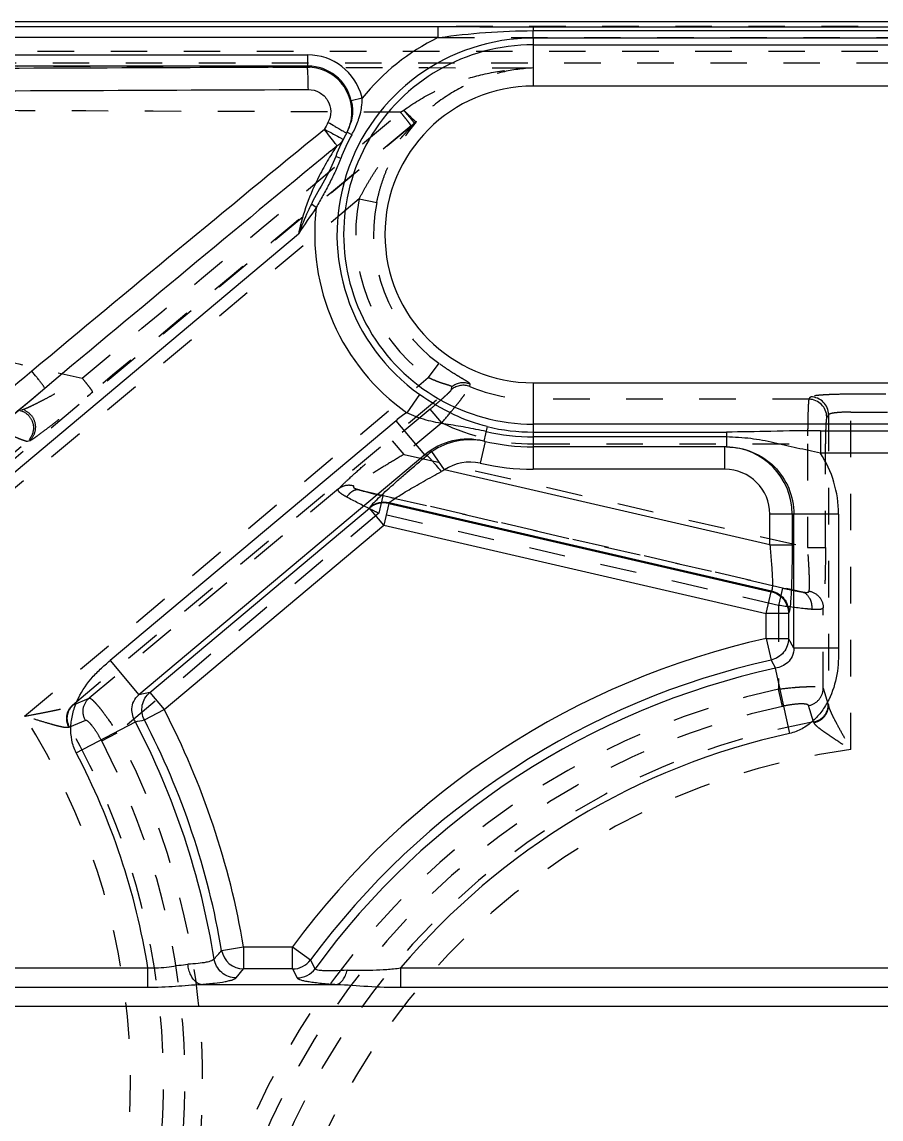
# Model space of a CAD drawing. Header units: millimetres. Extents: x 1727 to 4210, y -6182 to 759.
# Drawn here: x 2677.91 to 2716.32, y -464.76 to -415.71 of the extents above; entities that cross this region are included whole.
import ezdxf

# ---------------------------------------------------------------- set-up
doc = ezdxf.new("R2010")
doc.units = ezdxf.units.MM
doc.header["$LTSCALE"] = 16.335
doc.linetypes.add('HIDDEN', pattern=[0.2, 0.1, -0.1])
doc.layers.get('0').update_dxf_attribs({"linetype": 'CONTINUOUS'})
doc.layers.add('DEFAULT_2', color=8, linetype='HIDDEN')

msp = doc.modelspace()

# ---------------------------------------------------------------- linework, layer by layer
at = {"color": 7, "linetype": 'Continuous'}
for p, q in [((2845.754, -415.714), (2660.786, -415.714)), ((2663.612, -415.917), (2696.508, -415.917)), ((2696.508, -415.917), (2696.508, -416.416)), ((2700.77, -415.937), (2700.77, -416.103)), ((2700.77, -415.937), (2805.77, -415.937)), ((2696.508, -416.416), (2663.108, -416.416)), ((2696.508, -416.416), (2696.567, -416.408)), ((2700.77, -416.103), (2805.77, -416.103)), ((2700.771, -416.437), (2700.77, -418.58)), ((2805.769, -416.437), (2700.771, -416.437)), ((2700.771, -416.734), (2805.769, -416.734)), ((2662.901, -417.188), (2690.688, -417.188)), ((2690.688, -417.687), (2690.688, -417.188)), ((2690.688, -417.687), (2662.601, -417.687)), ((2690.66, -417.738), (2690.688, -417.687)), ((2805.77, -418.58), (2700.77, -418.58)), ((2693.12, -419.128), (2692.633, -419.239)), ((2692.654, -420.758), (2692.449, -420.645)), ((2691.724, -421.472), (2691.989, -421.254)), ((2692.158, -421.814), (2691.934, -421.725)), ((2691.069, -424.008), (2690.847, -423.854)), ((2673.321, -439.408), (2690.27, -425.186)), ((2673.943, -436.279), (2678.929, -432.094)), ((2700.77, -431.847), (2700.77, -435.714)), ((2700.77, -431.847), (2805.77, -431.847)), ((2695.689, -432.371), (2695.111, -433.185)), ((2694.632, -433.541), (2681.854, -444.263)), ((2695.916, -435.071), (2694.632, -433.541)), ((2698.711, -433.806), (2698.557, -434.452)), ((2805.77, -433.693), (2700.77, -433.693)), ((2700.77, -434.049), (2709.411, -434.049)), ((2709.412, -434.049), (2709.411, -434.714)), ((2713.609, -433.991), (2713.609, -434.989)), ((2713.609, -433.991), (2724.431, -433.991)), ((2698.622, -434.468), (2698.396, -435.442)), ((2709.411, -434.27), (2700.77, -434.27)), ((2695.916, -435.071), (2683.138, -445.793)), ((2696.012, -435.094), (2695.916, -435.071)), ((2696.802, -435.745), (2696.234, -434.924)), ((2709.411, -434.714), (2700.77, -434.714)), ((2709.34, -435.714), (2709.34, -434.714)), ((2724.431, -434.989), (2713.609, -434.989)), ((2711.343, -439.097), (2696.802, -435.745)), ((2709.34, -435.714), (2700.77, -435.714)), ((2683.621, -445.695), (2693.447, -437.451)), ((2693.447, -437.451), (2693.459, -437.419)), ((2694.089, -438.216), (2693.447, -437.451)), ((2694.312, -437.246), (2694.089, -438.216)), ((2694.312, -437.246), (2694.324, -437.215)), ((2694.312, -437.246), (2711.409, -441.187)), ((2711.426, -441.157), (2694.324, -437.215)), ((2711.343, -439.097), (2711.343, -437.713)), ((2714.418, -437.714), (2711.343, -437.714)), ((2712.342, -437.714), (2712.342, -439.097)), ((2712.421, -443.706), (2712.421, -437.714)), ((2714.418, -437.714), (2714.418, -443.706)), ((2684.263, -446.46), (2694.089, -438.216)), ((2694.089, -438.216), (2711.186, -442.156)), ((2711.343, -439.097), (2712.342, -439.097)), ((2711.186, -442.156), (2711.409, -441.187)), ((2711.426, -441.157), (2711.409, -441.187)), ((2711.186, -443.273), (2711.186, -442.156)), ((2712.184, -442.156), (2711.186, -442.156)), ((2712.201, -442.126), (2712.184, -442.156)), ((2712.184, -442.156), (2712.184, -443.273)), ((2711.186, -443.273), (2711.402, -444.244)), ((2711.186, -443.273), (2712.184, -443.273)), ((2712.421, -443.706), (2712.184, -443.273)), ((2714.418, -443.706), (2712.421, -443.706)), ((2681.854, -444.263), (2683.138, -445.793)), ((2711.402, -444.244), (2711.596, -444.607)), ((2712.235, -447.521), (2711.596, -444.607)), ((2683.621, -445.695), (2683.138, -445.793)), ((2683.621, -445.695), (2684.263, -446.46)), ((2683.381, -446.919), (2684.263, -446.46)), ((2680.335, -448.387), (2682.978, -447.003)), ((2686.836, -457.227), (2687.816, -457.061)), ((2687.816, -457.061), (2687.816, -458.055)), ((2687.816, -457.061), (2690.009, -457.061)), ((2690.009, -458.055), (2690.009, -457.061)), ((2690.009, -457.061), (2690.809, -457.651)), ((2670.77, -458.007), (2683.539, -458.007)), ((2683.539, -458.873), (2683.539, -458.007)), ((2687.48, -458.451), (2687.816, -458.055)), ((2690.009, -458.055), (2687.816, -458.055)), ((2690.009, -458.055), (2690.209, -458.451)), ((2691.013, -458.043), (2690.809, -457.651)), ((2694.833, -458.007), (2694.833, -458.873)), ((2694.833, -458.007), (2743.207, -458.007)), ((2670.77, -458.873), (2683.539, -458.873)), ((2685.916, -458.745), (2691.975, -458.745)), ((2694.833, -458.873), (2743.207, -458.873)), ((2835.77, -459.739), (2670.77, -459.739))]:
    msp.add_line(p, q, dxfattribs=at)
for centre, radius, start, end in [((2700.77, -425.214), 8.777, 89.9928, 234.63), ((2700.77, -425.214), 9.776, 115.8501, 141.4972), ((2700.77, -425.214), 8.48, 89.9928, 270), ((2690.688, -419.682), 2.494, 14.7434, 89.9862), ((2690.662, -419.735), 1.997, 351.3001, 90.077), ((2690.689, -419.68), 1.993, 12.7799, 90.0371), ((2700.77, -425.214), 6.633, 90, 270), ((2690.708, -419.679), 2.474, 12.883, 14.7955), ((2700.805, -425.23), 10.493, 151.4299, 153.3516), ((2673.387, -453.722), 38.135, 60.9426, 61.4898), ((2690.64, -419.729), 2.02, 333.0993, 351.2126), ((2690.698, -419.685), 1.99, 331.2486, 345.401), ((3753.747, -1719.538), 1678.083, 129.275928, 129.855139), ((2673.312, -456.715), 40.472, 62.8884, 63.41), ((2673.696, -434.99), 22.884, 38.219, 39.2102), ((2700.77, -425.214), 9.5, 151.231, 158.4565), ((2700.77, -425.214), 9.259, 151.231, 158.4565), ((2690.683, -419.748), 1.973, 331.5498, 333.0464), ((2702.816, -428.514), 13.036, 146.1548, 147.5695), ((4286.128, -2355.021), 2506.139, 129.508982, 129.889173), ((2703.637, -429.044), 14.014, 147.5442, 149.0942), ((2700.77, -425.214), 9.776, 172.9166, 234.6294), ((2697.843, -437.366), 4.994, 123.1551, 130.0072), ((2700.77, -425.214), 9.056, 256.5272, 270), ((2700.77, -425.214), 8.836, 256.5273, 270), ((2697.852, -437.389), 3.02, 76.4917, 129.8693), ((2697.943, -437.392), 3.002, 78.1815, 124.6924), ((2700.77, -425.214), 9.5, 256.5288, 270), ((2697.95, -437.362), 2.971, 76.9325, 78.2048), ((2697.918, -437.356), 2.958, 124.6926, 130.1134), ((2709.341, -437.715), 3.001, 0.0171, 88.6875), ((2709.423, -437.714), 4.994, 0.0031, 33.0589), ((2697.942, -437.395), 2.005, 76.9044, 124.6478), ((2700.77, -425.214), 10.5, 256.9345, 270), ((2697.435, -437.228), 1.613, 113.1279, 118.5585), ((2709.342, -437.715), 2.001, 0.057, 90.0711), ((2694.085, -438.22), 1, 76.8822, 129.6649), ((2694.097, -438.189), 1, 76.8865, 129.6596), ((2719.02, -478.464), 36.052, 102.5506, 143.5824), ((2719.02, -478.464), 35.057, 102.5506, 143.5824), ((2719.02, -478.464), 34.661, 102.3673, 143.9031), ((2652.27, -463.079), 36.052, 9.6094, 27.4494), ((2652.27, -463.079), 34.661, 9.0721, 27.6327), ((2652.27, -463.079), 35.057, 9.6094, 27.4494), ((2719.02, -478.464), 31.678, 102.376, 139.7769), ((2652.27, -463.079), 31.678, 9.213, 27.637), ((2505.437, -299.198), 240.58, 318.81634, 318.93864), ((2687.827, -457.048), 1.007, 190.212, 269.3851), ((2690.003, -457.049), 1.006, 270.3322, 323.2606), ((2690.203, -457.445), 1.006, 270.331, 323.5684)]:
    msp.add_arc(centre, radius, start, end, dxfattribs=at)
for points, knots in [([(2696.508, -415.917), (2696.864, -415.917), (2698.285, -415.922), (2699.705, -415.937), (2700.77, -415.937)], [0, 0, 0, 0, 0.250732, 1, 1, 1, 1]), ([(2696.567, -416.408), (2697.252, -416.313), (2698.65, -416.158), (2700.056, -416.103), (2700.77, -416.103)], [0, 0, 0, 0, 0.491985, 1, 1, 1, 1]), ([(2700.772, -416.437), (2700.772, -416.427), (2700.769, -416.394), (2700.77, -416.328), (2700.77, -416.227), (2700.77, -416.148), (2700.77, -416.103)], [0, 0, 0, 0, 0.089282, 0.291526, 0.599282, 1, 1, 1, 1]), ([(2690.66, -417.738), (2688.331, -417.747), (2679.024, -417.783), (2669.716, -417.826), (2662.736, -417.863)], [0, 0, 0, 0, 0.250139, 1, 1, 1, 1]), ([(2690.712, -418.736), (2690.711, -418.618), (2690.709, -418.443), (2690.703, -418.217), (2690.696, -418.064), (2690.688, -417.937), (2690.681, -417.839), (2690.671, -417.778), (2690.666, -417.746), (2690.66, -417.738)], [0, 0, 0, 0, 0.352281, 0.524499, 0.680455, 0.810291, 0.908171, 0.970663, 1, 1, 1, 1]), ([(2662.812, -418.861), (2665.135, -418.848), (2674.435, -418.801), (2683.735, -418.761), (2690.712, -418.736)], [0, 0, 0, 0, 0.249851, 1, 1, 1, 1]), ([(2690.712, -418.736), (2690.882, -418.735), (2691.23, -418.825), (2691.611, -419.199), (2691.756, -419.713), (2691.671, -420.062), (2691.589, -420.212)], [0, 0, 0, 0, 0.24991, 0.499758, 0.749768, 1, 1, 1, 1]), ([(2692.633, -419.239), (2692.651, -419.317), (2692.704, -419.631), (2692.683, -419.957), (2692.624, -420.186)], [0, 0, 0, 0, 0.253335, 1, 1, 1, 1]), ([(2693.072, -419.652), (2693.081, -419.608), (2693.11, -419.435), (2693.123, -419.258), (2693.12, -419.128)], [0, 0, 0, 0, 0.256417, 1, 1, 1, 1]), ([(2692.927, -420.163), (2692.942, -420.12), (2693.001, -419.953), (2693.047, -419.781), (2693.072, -419.652)], [0, 0, 0, 0, 0.25518, 1, 1, 1, 1]), ([(2692.654, -420.758), (2692.681, -420.709), (2692.782, -420.516), (2692.871, -420.316), (2692.927, -420.163)], [0, 0, 0, 0, 0.252761, 1, 1, 1, 1]), ([(2691.96, -421.21), (2691.944, -421.187), (2691.852, -421.059), (2691.755, -420.934), (2691.675, -420.832)], [0, 0, 0, 0, 0.176335, 1, 1, 1, 1]), ([(2691.756, -420.69), (2691.869, -420.748), (2692.019, -420.825), (2692.185, -420.916), (2692.241, -420.947), (2692.259, -420.96)], [0, 0, 0, 0, 0.666751, 0.882882, 1, 1, 1, 1]), ([(2691.909, -420.387), (2691.98, -420.427), (2692.083, -420.484), (2692.209, -420.557), (2692.285, -420.601), (2692.341, -420.636), (2692.386, -420.662), (2692.403, -420.677), (2692.419, -420.685), (2692.417, -420.688)], [0, 0, 0, 0, 0.416541, 0.593634, 0.741529, 0.857095, 0.937728, 0.984261, 1, 1, 1, 1]), ([(2691.989, -421.254), (2691.987, -421.251), (2691.977, -421.236), (2691.967, -421.221), (2691.96, -421.21)], [0, 0, 0, 0, 0.210802, 1, 1, 1, 1]), ([(2691.989, -421.254), (2692.049, -421.221), (2692.161, -421.141), (2692.241, -421.029), (2692.271, -420.97)], [0, 0, 0, 0, 0.508795, 1, 1, 1, 1]), ([(2692.259, -420.96), (2692.262, -420.962), (2692.265, -420.965), (2692.271, -420.969), (2692.271, -420.97)], [0, 0, 0, 0, 0.734095, 1, 1, 1, 1]), ([(2691.934, -421.725), (2691.791, -422.087), (2691.451, -422.811), (2691.023, -423.487), (2690.847, -423.854)], [0, 0, 0, 0, 0.488274, 1, 1, 1, 1]), ([(2692.158, -421.814), (2692.081, -422.003), (2691.927, -422.382), (2691.658, -422.933), (2691.364, -423.471), (2691.169, -423.83), (2691.069, -424.008)], [0, 0, 0, 0, 0.250442, 0.500016, 0.749678, 1, 1, 1, 1]), ([(2691.614, -421.846), (2691.466, -422.093), (2690.883, -423.145), (2690.455, -424.289), (2690.27, -425.186)], [0, 0, 0, 0, 0.239084, 1, 1, 1, 1]), ([(2690.847, -423.854), (2690.795, -423.963), (2690.589, -424.401), (2690.399, -424.846), (2690.27, -425.186)], [0, 0, 0, 0, 0.249059, 1, 1, 1, 1]), ([(2678.929, -432.094), (2678.93, -432.086), (2678.914, -432.061), (2678.885, -432.012), (2678.831, -431.937), (2678.759, -431.84), (2678.669, -431.723), (2678.532, -431.55), (2678.423, -431.418), (2678.35, -431.329)], [0, 0, 0, 0, 0.026576, 0.086442, 0.1821, 0.310526, 0.46631, 0.639902, 1, 1, 1, 1]), ([(2698.711, -433.806), (2698.204, -433.685), (2697.147, -433.289), (2696.177, -432.717), (2695.689, -432.371)], [0, 0, 0, 0, 0.465837, 1, 1, 1, 1]), ([(2698.66, -434.021), (2698.355, -433.964), (2697.759, -433.828), (2696.857, -433.701), (2695.961, -433.537), (2695.391, -433.316), (2695.111, -433.185)], [0, 0, 0, 0, 0.254368, 0.501378, 0.746777, 1, 1, 1, 1]), ([(2713.609, -433.991), (2712.87, -433.991), (2711.47, -434.011), (2710.071, -434.049), (2709.411, -434.049)], [0, 0, 0, 0, 0.528481, 1, 1, 1, 1]), ([(2713.609, -434.989), (2713.257, -434.918), (2712.562, -434.768), (2711.53, -434.521), (2710.484, -434.317), (2709.771, -434.282), (2709.411, -434.27)], [0, 0, 0, 0, 0.252659, 0.499559, 0.746894, 1, 1, 1, 1]), ([(2709.411, -434.714), (2709.802, -434.714), (2710.59, -434.875), (2711.595, -435.534), (2712.258, -436.536), (2712.421, -437.323), (2712.421, -437.714)], [0, 0, 0, 0, 0.250335, 0.500216, 0.749936, 1, 1, 1, 1]), ([(2693.459, -437.419), (2693.464, -437.404), (2693.491, -437.368), (2693.543, -437.305), (2693.622, -437.222), (2693.771, -437.072), (2694.006, -436.849), (2694.335, -436.547), (2694.714, -436.21), (2695.276, -435.718), (2695.713, -435.345), (2696.012, -435.094)], [0, 0, 0, 0, 0.014047, 0.037959, 0.071396, 0.113794, 0.22121, 0.352559, 0.501083, 0.661203, 1, 1, 1, 1]), ([(2696.664, -435.812), (2696.59, -435.723), (2696.478, -435.592), (2696.331, -435.425), (2696.232, -435.314), (2696.148, -435.224), (2696.084, -435.155), (2696.041, -435.117), (2696.02, -435.096), (2696.012, -435.094)], [0, 0, 0, 0, 0.357903, 0.531484, 0.687803, 0.817045, 0.913468, 0.973718, 1, 1, 1, 1]), ([(2694.324, -437.215), (2694.329, -437.204), (2694.354, -437.181), (2694.402, -437.141), (2694.476, -437.088), (2694.615, -436.994), (2694.834, -436.857), (2695.138, -436.674), (2695.485, -436.471), (2695.997, -436.179), (2696.394, -435.959), (2696.664, -435.812)], [0, 0, 0, 0, 0.013026, 0.036561, 0.069975, 0.112432, 0.220724, 0.353179, 0.50194, 0.661946, 1, 1, 1, 1]), ([(2711.343, -439.097), (2711.369, -439.344), (2711.403, -439.704), (2711.437, -440.167), (2711.453, -440.469), (2711.461, -440.724), (2711.459, -440.924), (2711.452, -441.055), (2711.439, -441.125), (2711.431, -441.149), (2711.426, -441.157)], [0, 0, 0, 0, 0.360034, 0.525323, 0.673046, 0.797819, 0.895901, 0.96408, 0.986118, 1, 1, 1, 1]), ([(2712.342, -439.097), (2712.342, -439.459), (2712.337, -439.989), (2712.321, -440.668), (2712.304, -441.112), (2712.284, -441.489), (2712.261, -441.784), (2712.239, -441.975), (2712.218, -442.079), (2712.208, -442.114), (2712.201, -442.126)], [0, 0, 0, 0, 0.358247, 0.523097, 0.670982, 0.79674, 0.89566, 0.964124, 0.986173, 1, 1, 1, 1]), ([(2711.409, -441.187), (2711.623, -441.237), (2712.027, -441.488), (2712.183, -441.937), (2712.184, -442.156)], [0, 0, 0, 0, 0.500655, 1, 1, 1, 1]), ([(2711.426, -441.157), (2711.636, -441.206), (2711.944, -441.397), (2712.157, -441.79), (2712.2, -442.016), (2712.201, -442.126)], [0, 0, 0, 0, 0.489511, 0.749204, 1, 1, 1, 1]), ([(2712.184, -443.273), (2712.183, -443.493), (2712.025, -443.946), (2711.617, -444.195), (2711.402, -444.244)], [0, 0, 0, 0, 0.499334, 1, 1, 1, 1]), ([(2712.421, -443.706), (2712.422, -443.833), (2712.372, -444.076), (2712.163, -444.356), (2711.892, -444.527), (2711.695, -444.586), (2711.596, -444.607)], [0, 0, 0, 0, 0.287383, 0.539006, 0.770736, 1, 1, 1, 1]), ([(2714.418, -443.706), (2714.418, -443.904), (2714.415, -444.301), (2714.334, -445.089), (2714.095, -445.858), (2713.68, -446.536), (2713.282, -446.982), (2712.799, -447.335), (2712.424, -447.48), (2712.231, -447.522)], [0, 0, 0, 0, 0.125155, 0.250301, 0.499901, 0.62503, 0.750114, 0.875122, 1, 1, 1, 1]), ([(2680.334, -448.385), (2680.242, -448.21), (2680.114, -447.829), (2680.075, -447.233), (2680.161, -446.642), (2680.415, -445.891), (2680.85, -445.214), (2681.401, -444.646), (2681.702, -444.39), (2681.854, -444.263)], [0, 0, 0, 0, 0.124886, 0.249892, 0.374976, 0.500098, 0.749704, 0.87486, 1, 1, 1, 1]), ([(2682.978, -447.003), (2682.93, -446.914), (2682.849, -446.725), (2682.806, -446.408), (2682.886, -446.068), (2683.04, -445.873), (2683.138, -445.793)], [0, 0, 0, 0, 0.229264, 0.460994, 0.712617, 1, 1, 1, 1]), ([(2683.38, -446.918), (2683.279, -446.722), (2683.209, -446.249), (2683.454, -445.837), (2683.621, -445.695)], [0, 0, 0, 0, 0.500662, 1, 1, 1, 1]), ([(2686.498, -457.614), (2686.487, -457.63), (2686.449, -457.66), (2686.33, -457.715), (2686.103, -457.768), (2685.751, -457.816), (2685.479, -457.835), (2685.327, -457.844)], [0, 0, 0, 0, 0.047923, 0.116811, 0.323897, 0.622127, 1, 1, 1, 1]), ([(2687.48, -458.451), (2687.367, -458.45), (2687.134, -458.404), (2686.822, -458.228), (2686.599, -457.947), (2686.516, -457.725), (2686.498, -457.614)], [0, 0, 0, 0, 0.243425, 0.500007, 0.756586, 1, 1, 1, 1]), ([(2683.539, -458.007), (2683.699, -458.012), (2684.015, -458.013), (2684.476, -457.958), (2684.91, -457.889), (2685.192, -457.859), (2685.327, -457.844)], [0, 0, 0, 0, 0.266755, 0.526597, 0.773253, 1, 1, 1, 1]), ([(2685.916, -458.745), (2685.845, -458.735), (2685.643, -458.636), (2685.468, -458.38), (2685.367, -458.09), (2685.335, -457.926), (2685.327, -457.844)], [0, 0, 0, 0, 0.190728, 0.563861, 0.782451, 1, 1, 1, 1]), ([(2692.449, -458.113), (2692.263, -458.125), (2691.927, -458.142), (2691.533, -458.145), (2691.282, -458.129), (2691.151, -458.11), (2691.064, -458.087), (2691.019, -458.059), (2691.013, -458.043)], [0, 0, 0, 0, 0.38394, 0.692853, 0.81099, 0.901829, 0.964188, 1, 1, 1, 1]), ([(2691.975, -458.745), (2692.087, -458.726), (2692.248, -458.585), (2692.376, -458.347), (2692.429, -458.194), (2692.449, -458.113)], [0, 0, 0, 0, 0.415467, 0.69499, 1, 1, 1, 1]), ([(2692.449, -458.113), (2692.636, -458.101), (2693.02, -458.099), (2693.609, -458.105), (2694.218, -458.082), (2694.628, -458.037), (2694.833, -458.007)], [0, 0, 0, 0, 0.23474, 0.483027, 0.739805, 1, 1, 1, 1]), ([(2685.916, -458.745), (2686.118, -458.729), (2686.48, -458.695), (2686.901, -458.637), (2687.167, -458.582), (2687.31, -458.542), (2687.412, -458.503), (2687.464, -458.47), (2687.48, -458.451)], [0, 0, 0, 0, 0.379272, 0.679082, 0.795072, 0.887127, 0.955044, 1, 1, 1, 1]), ([(2690.209, -458.451), (2690.219, -458.472), (2690.276, -458.507), (2690.384, -458.547), (2690.547, -458.587), (2690.757, -458.625), (2691.012, -458.66), (2691.422, -458.705), (2691.748, -458.73), (2691.975, -458.745)], [0, 0, 0, 0, 0.037849, 0.10258, 0.1953, 0.314513, 0.457659, 0.621895, 1, 1, 1, 1]), ([(2683.539, -458.873), (2683.952, -458.873), (2684.746, -458.835), (2685.536, -458.76), (2685.916, -458.745)], [0, 0, 0, 0, 0.520262, 1, 1, 1, 1]), ([(2691.975, -458.745), (2692.439, -458.76), (2693.39, -458.84), (2694.344, -458.873), (2694.833, -458.873)], [0, 0, 0, 0, 0.487112, 1, 1, 1, 1])]:
    msp.add_open_spline(points, degree=3, knots=knots, dxfattribs=at)
for points in [[(2691.069, -424.008), (2690.799, -424.398), (2690.527, -424.787), (2690.27, -425.186)], [(2678.35, -431.329), (2676.684, -432.721), (2675.019, -434.112), (2673.353, -435.504)], [(2674.012, -436.199), (2675.651, -434.831), (2677.29, -433.463), (2678.929, -432.094)], [(2682.978, -447.003), (2683.112, -446.975), (2683.246, -446.946), (2683.38, -446.918)]]:
    msp.add_open_spline(points, degree=3, dxfattribs=at)
at = {"layer": 'DEFAULT_2', "color": 8, "linetype": 'HIDDEN'}
for p, q in [((2810.032, -415.917), (2696.508, -415.917)), ((2696.508, -416.416), (2810.032, -416.416)), ((2843.592, -417.038), (2662.948, -417.038)), ((2662.948, -417.536), (2843.592, -417.536)), ((2700.77, -418.58), (2700.77, -418.578)), ((2694.832, -419.748), (2694.974, -419.663)), ((2695.142, -419.82), (2694.976, -419.66)), ((2695.487, -420.224), (2673.687, -438.516)), ((2695.306, -420.36), (2695.452, -420.239)), ((2692.989, -423.623), (2674.329, -439.281)), ((2692.989, -423.623), (2693.771, -423.783)), ((2696.542, -430.972), (2696.07, -431.615)), ((2678.025, -446.757), (2696.07, -431.615)), ((2680.172, -446.258), (2697.128, -432.031)), ((2697.119, -432.143), (2697.128, -432.031)), ((2697.939, -432.018), (2697.951, -431.907)), ((2700.77, -431.849), (2700.77, -431.847)), ((2713.091, -432.584), (2700.77, -432.584)), ((2713.091, -432.584), (2713.171, -432.477)), ((2714.969, -448.243), (2714.969, -432.357)), ((2723.071, -432.357), (2714.969, -432.357)), ((2696.16, -433.023), (2694.478, -434.435)), ((2696.674, -433.635), (2696.16, -433.023)), ((2713.97, -433.275), (2713.89, -433.382)), ((2713.97, -433.275), (2713.97, -446.277)), ((2714.969, -433.156), (2723.071, -433.156)), ((2696.674, -433.635), (2694.992, -435.047)), ((2674.121, -437.844), (2678.142, -434.47)), ((2678.241, -434.438), (2678.142, -434.47)), ((2694.992, -435.047), (2694.478, -434.435)), ((2700.77, -434.579), (2713.832, -434.579)), ((2713.033, -434.579), (2713.033, -439.205)), ((2713.832, -439.205), (2713.832, -434.579)), ((2694.992, -435.047), (2713.033, -439.205)), ((2692.066, -436.587), (2680.916, -445.942)), ((2692.986, -436.632), (2712.806, -441.2)), ((2694.046, -436.905), (2693.867, -437.682)), ((2711.916, -441.023), (2694.046, -436.905)), ((2693.867, -437.682), (2682.171, -447.497)), ((2711.737, -441.801), (2693.867, -437.682)), ((2713.033, -439.205), (2713.832, -439.205)), ((2711.916, -441.023), (2711.737, -441.801)), ((2711.737, -441.801), (2711.737, -445.542)), ((2713.734, -445.504), (2713.734, -441.89)), ((2711.907, -446.312), (2711.737, -445.542)), ((2713.734, -445.504), (2713.96, -446.235)), ((2680.211, -446.239), (2680.916, -445.942)), ((2713.302, -447.011), (2713.078, -446.279)), ((2680.744, -446.943), (2680.04, -447.242)), ((2681.472, -447.861), (2682.171, -447.497))]:
    msp.add_line(p, q, dxfattribs=at)
for centre, radius, start, end in [((2752.986, 16592.41), 17010.262, 269.6968578, 269.8241215), ((2694.944, -419.644), 0.782, 310.4941, 316.8573), ((2694.456, -417.584), 2.835, 290.5815, 291.2846), ((2694.98, -419.631), 0.78, 310.5155, 316.6364), ((2694.53, -417.477), 2.876, 290.0246, 290.7182), ((2700.77, -425.214), 7.942, 168.4495, 233.7108), ((2700.77, -425.214), 7.144, 168.4495, 233.7108), ((2697.632, -432.759), 0.801, 67.4719, 129.8044), ((2697.641, -432.646), 0.801, 67.2355, 129.8239), ((2700.77, -425.214), 7.37, 247.4086, 270), ((2713.088, -433.386), 0.802, 0.2806, 89.7851), ((2713.168, -433.279), 0.802, 0.2776, 89.784), ((2700.77, -425.214), 9.365, 244.0629, 270), ((2709.341, -437.667), 2.953, 88.6721, 90.0165), ((2719.02, -478.464), 33.717, 102.4745, 257.5255), ((2719.02, -478.464), 32.929, 102.4745, 257.5255), ((2652.27, -463.079), 30.491, 277.6348, 32.3652), ((2652.27, -463.079), 31.969, 280.3033, 29.6967), ((2719.02, -478.464), 31.969, 100.3033, 259.6967), ((2652.27, -463.079), 33.717, 282.4745, 27.5255), ((2652.27, -463.079), 32.929, 282.4745, 27.5255), ((2719.02, -478.464), 30.491, 97.6348, 262.3652)]:
    msp.add_arc(centre, radius, start, end, dxfattribs=at)
for points, knots in [([(2694.975, -419.663), (2695.404, -419.35), (2696.304, -418.795), (2697.763, -418.226), (2699.258, -417.878), (2700.268, -417.785), (2700.77, -417.772)], [0, 0, 0, 0, 0.257993, 0.509776, 0.756341, 1, 1, 1, 1]), ([(2700.77, -417.772), (2700.306, -417.792), (2699.367, -417.917), (2697.991, -418.377), (2696.669, -419.12), (2695.881, -419.796), (2695.514, -420.179)], [0, 0, 0, 0, 0.23541, 0.477406, 0.73144, 1, 1, 1, 1]), ([(2694.832, -419.748), (2692.152, -419.739), (2681.44, -419.7), (2670.727, -419.651), (2662.695, -419.609)], [0, 0, 0, 0, 0.250151, 1, 1, 1, 1]), ([(2695.306, -420.36), (2695.306, -420.353), (2695.291, -420.334), (2695.267, -420.294), (2695.222, -420.235), (2695.164, -420.158), (2695.091, -420.066), (2694.979, -419.927), (2694.891, -419.82), (2694.832, -419.748)], [0, 0, 0, 0, 0.027702, 0.089442, 0.184058, 0.310151, 0.464719, 0.638469, 1, 1, 1, 1]), ([(2694.976, -419.66), (2695.034, -419.73), (2695.144, -419.862), (2695.275, -420.019), (2695.361, -420.125), (2695.406, -420.18), (2695.434, -420.216), (2695.448, -420.233), (2695.452, -420.239)], [0, 0, 0, 0, 0.362698, 0.690446, 0.816445, 0.911087, 0.972793, 1, 1, 1, 1]), ([(2695.514, -420.179), (2695.479, -420.143), (2695.354, -420.025), (2695.23, -419.904), (2695.142, -419.82)], [0, 0, 0, 0, 0.291626, 1, 1, 1, 1]), ([(2692.989, -423.623), (2693.069, -423.46), (2693.24, -423.135), (2693.521, -422.661), (2693.826, -422.199), (2694.15, -421.751), (2694.436, -421.39), (2694.672, -421.11), (2694.851, -420.905), (2695.032, -420.706), (2695.186, -420.542), (2695.3, -420.423), (2695.396, -420.325), (2695.426, -420.295), (2695.498, -420.218), (2695.487, -420.224)], [0, 0, 0, 0, 0.129079, 0.259545, 0.390346, 0.521023, 0.651203, 0.715971, 0.780355, 0.84414, 0.906722, 0.937041, 0.965921, 0.990881, 1, 1, 1, 1]), ([(2693.771, -423.783), (2693.809, -423.597), (2693.897, -423.231), (2694.066, -422.697), (2694.269, -422.187), (2694.464, -421.782), (2694.633, -421.472), (2694.766, -421.248), (2694.904, -421.031), (2695.047, -420.823), (2695.17, -420.655), (2695.269, -420.526), (2695.343, -420.433), (2695.414, -420.344), (2695.471, -420.275), (2695.511, -420.226), (2695.533, -420.197), (2695.543, -420.18), (2695.549, -420.169), (2695.547, -420.167)], [0, 0, 0, 0, 0.139711, 0.277338, 0.412058, 0.543694, 0.608375, 0.672285, 0.735388, 0.797578, 0.85857, 0.888477, 0.917629, 0.94551, 0.972246, 0.983887, 0.992637, 0.997881, 1, 1, 1, 1]), ([(2660.409, -427.094), (2662.091, -427.472), (2668.824, -428.984), (2675.556, -430.501), (2680.605, -431.641)], [0, 0, 0, 0, 0.249893, 1, 1, 1, 1]), ([(2697.951, -431.907), (2697.951, -431.902), (2697.942, -431.888), (2697.908, -431.855), (2697.828, -431.8), (2697.696, -431.72), (2697.519, -431.614), (2697.306, -431.485), (2697.064, -431.333), (2696.805, -431.161), (2696.63, -431.037), (2696.542, -430.972)], [0, 0, 0, 0, 0.009752, 0.026926, 0.086138, 0.178563, 0.301157, 0.44993, 0.620155, 0.806348, 1, 1, 1, 1]), ([(2677.907, -433.049), (2677.927, -433.046), (2677.975, -433.032), (2678.103, -432.985), (2678.313, -432.89), (2678.612, -432.743), (2678.961, -432.562), (2679.346, -432.355), (2679.899, -432.048), (2680.321, -431.807), (2680.605, -431.641)], [0, 0, 0, 0, 0.019799, 0.049446, 0.13435, 0.246013, 0.37707, 0.521771, 0.675945, 1, 1, 1, 1]), ([(2681.07, -432.253), (2681.07, -432.245), (2681.057, -432.226), (2681.036, -432.189), (2680.997, -432.135), (2680.944, -432.064), (2680.876, -431.975), (2680.762, -431.831), (2680.67, -431.718), (2680.605, -431.641)], [0, 0, 0, 0, 0.028479, 0.085335, 0.168817, 0.284682, 0.432112, 0.606499, 1, 1, 1, 1]), ([(2697.128, -432.031), (2697.131, -432.021), (2697.086, -431.996), (2697.026, -431.972), (2696.909, -431.935), (2696.77, -431.893), (2696.607, -431.84), (2696.433, -431.775), (2696.253, -431.697), (2696.131, -431.643), (2696.07, -431.615)], [0, 0, 0, 0, 0.027687, 0.096302, 0.201618, 0.333696, 0.484394, 0.648813, 0.822397, 1, 1, 1, 1]), ([(2696.674, -433.635), (2696.84, -433.45), (2697.072, -433.17), (2697.364, -432.807), (2697.552, -432.569), (2697.706, -432.365), (2697.824, -432.205), (2697.895, -432.094), (2697.933, -432.038), (2697.939, -432.018)], [0, 0, 0, 0, 0.363291, 0.530354, 0.679634, 0.805767, 0.903798, 0.969327, 1, 1, 1, 1]), ([(2678.241, -434.438), (2678.26, -434.432), (2678.307, -434.408), (2678.388, -434.359), (2678.494, -434.288), (2678.678, -434.158), (2678.95, -433.956), (2679.314, -433.676), (2679.72, -433.356), (2680.312, -432.88), (2680.764, -432.508), (2681.07, -432.253)], [0, 0, 0, 0, 0.016832, 0.043636, 0.079582, 0.12373, 0.23264, 0.363007, 0.509041, 0.666312, 1, 1, 1, 1]), ([(2696.16, -433.023), (2696.279, -432.924), (2696.451, -432.777), (2696.67, -432.585), (2696.814, -432.455), (2696.935, -432.343), (2697.019, -432.262), (2697.069, -432.209), (2697.095, -432.18), (2697.111, -432.16), (2697.118, -432.148), (2697.119, -432.143)], [0, 0, 0, 0, 0.355491, 0.52119, 0.671218, 0.799814, 0.90101, 0.939463, 0.969001, 0.989226, 1, 1, 1, 1]), ([(2713.091, -432.584), (2713.088, -432.59), (2713.084, -432.611), (2713.075, -432.674), (2713.067, -432.795), (2713.057, -432.984), (2713.049, -433.231), (2713.042, -433.524), (2713.035, -433.978), (2713.033, -434.334), (2713.033, -434.579)], [0, 0, 0, 0, 0.011338, 0.031183, 0.095911, 0.192354, 0.316948, 0.465503, 0.632937, 1, 1, 1, 1]), ([(2714.969, -432.357), (2714.746, -432.357), (2714.423, -432.361), (2714.009, -432.376), (2713.744, -432.39), (2713.522, -432.407), (2713.353, -432.427), (2713.246, -432.445), (2713.193, -432.462), (2713.176, -432.471), (2713.171, -432.477)], [0, 0, 0, 0, 0.36919, 0.537219, 0.685939, 0.810177, 0.905742, 0.969208, 0.988553, 1, 1, 1, 1]), ([(2677.807, -433.08), (2677.954, -433.115), (2678.222, -433.27), (2678.435, -433.665), (2678.425, -434.114), (2678.256, -434.373), (2678.142, -434.47)], [0, 0, 0, 0, 0.259457, 0.500242, 0.740869, 1, 1, 1, 1]), ([(2678.241, -434.438), (2678.351, -434.345), (2678.523, -434.089), (2678.538, -433.633), (2678.316, -433.233), (2678.048, -433.082), (2677.907, -433.049)], [0, 0, 0, 0, 0.249351, 0.499747, 0.750316, 1, 1, 1, 1]), ([(2678.142, -434.47), (2678.132, -434.471), (2678.106, -434.466), (2678.059, -434.454), (2677.994, -434.431), (2677.874, -434.387), (2677.687, -434.312), (2677.427, -434.201), (2677.127, -434.069), (2676.674, -433.864), (2676.328, -433.696), (2676.089, -433.585)], [0, 0, 0, 0, 0.012849, 0.034728, 0.065524, 0.104883, 0.206739, 0.334841, 0.48351, 0.647354, 1, 1, 1, 1]), ([(2713.89, -433.382), (2713.883, -433.392), (2713.877, -433.432), (2713.865, -433.507), (2713.856, -433.622), (2713.848, -433.769), (2713.841, -433.946), (2713.834, -434.218), (2713.832, -434.432), (2713.832, -434.579)], [0, 0, 0, 0, 0.03202, 0.097133, 0.19351, 0.317858, 0.466241, 0.63351, 1, 1, 1, 1]), ([(2714.969, -433.156), (2714.845, -433.156), (2714.615, -433.161), (2714.344, -433.181), (2714.166, -433.205), (2714.07, -433.225), (2714.008, -433.245), (2713.975, -433.263), (2713.97, -433.275)], [0, 0, 0, 0, 0.365249, 0.679351, 0.802445, 0.897954, 0.963782, 1, 1, 1, 1]), ([(2692.066, -436.587), (2692.189, -436.454), (2692.511, -436.148), (2693.068, -435.644), (2693.745, -435.055), (2694.229, -434.645), (2694.478, -434.435)], [0, 0, 0, 0, 0.167799, 0.411866, 0.697296, 1, 1, 1, 1]), ([(2694.992, -435.047), (2694.761, -435.183), (2694.315, -435.449), (2693.687, -435.834), (2693.169, -436.167), (2692.865, -436.371), (2692.749, -436.464)], [0, 0, 0, 0, 0.302494, 0.58711, 0.832024, 1, 1, 1, 1]), ([(2692.749, -436.464), (2692.633, -436.43), (2692.386, -436.411), (2692.158, -436.513), (2692.066, -436.587)], [0, 0, 0, 0, 0.505187, 1, 1, 1, 1]), ([(2692.749, -436.464), (2692.742, -436.47), (2692.729, -436.481), (2692.723, -436.518), (2692.777, -436.561), (2692.864, -436.595), (2692.942, -436.62), (2692.986, -436.632)], [0, 0, 0, 0, 0.079728, 0.14157, 0.303487, 0.59431, 1, 1, 1, 1]), ([(2692.426, -436.955), (2692.362, -436.921), (2692.253, -436.858), (2692.133, -436.773), (2692.073, -436.706), (2692.049, -436.663), (2692.046, -436.621), (2692.058, -436.597), (2692.066, -436.587)], [0, 0, 0, 0, 0.385541, 0.674607, 0.780487, 0.863304, 0.931629, 1, 1, 1, 1]), ([(2692.986, -436.632), (2692.89, -436.617), (2692.722, -436.66), (2692.545, -436.8), (2692.462, -436.9), (2692.426, -436.955)], [0, 0, 0, 0, 0.433941, 0.704675, 1, 1, 1, 1]), ([(2693.867, -437.682), (2693.733, -437.618), (2693.249, -437.383), (2692.768, -437.141), (2692.426, -436.955)], [0, 0, 0, 0, 0.275551, 1, 1, 1, 1]), ([(2692.986, -436.632), (2693.061, -436.655), (2693.412, -436.754), (2693.767, -436.84), (2694.046, -436.905)], [0, 0, 0, 0, 0.213954, 1, 1, 1, 1]), ([(2713.105, -441.156), (2713.116, -441.056), (2713.12, -440.802), (2713.111, -440.36), (2713.081, -439.81), (2713.051, -439.413), (2713.033, -439.205)], [0, 0, 0, 0, 0.154278, 0.388397, 0.679534, 1, 1, 1, 1]), ([(2713.832, -439.205), (2713.832, -439.491), (2713.828, -440.038), (2713.81, -440.795), (2713.781, -441.404), (2713.755, -441.753), (2713.734, -441.89)], [0, 0, 0, 0, 0.319405, 0.610423, 0.845068, 1, 1, 1, 1]), ([(2711.916, -441.023), (2711.999, -441.042), (2712.294, -441.108), (2712.591, -441.168), (2712.806, -441.2)], [0, 0, 0, 0, 0.279537, 1, 1, 1, 1]), ([(2712.806, -441.2), (2712.847, -441.207), (2712.918, -441.218), (2713.01, -441.219), (2713.079, -441.206), (2713.103, -441.171), (2713.105, -441.156)], [0, 0, 0, 0, 0.377238, 0.661229, 0.855283, 1, 1, 1, 1]), ([(2712.806, -441.2), (2712.941, -441.24), (2713.123, -441.42), (2713.215, -441.719), (2713.226, -441.892), (2713.221, -441.978)], [0, 0, 0, 0, 0.451106, 0.723476, 1, 1, 1, 1]), ([(2713.105, -441.156), (2713.272, -441.192), (2713.592, -441.373), (2713.731, -441.72), (2713.734, -441.89)], [0, 0, 0, 0, 0.50142, 1, 1, 1, 1]), ([(2713.221, -441.978), (2713.117, -441.968), (2712.621, -441.918), (2712.127, -441.856), (2711.737, -441.801)], [0, 0, 0, 0, 0.209468, 1, 1, 1, 1]), ([(2713.734, -441.89), (2713.728, -441.914), (2713.697, -441.948), (2713.64, -441.97), (2713.553, -441.989), (2713.411, -441.992), (2713.289, -441.984), (2713.221, -441.978)], [0, 0, 0, 0, 0.135409, 0.224013, 0.333521, 0.6216, 1, 1, 1, 1]), ([(2711.737, -445.542), (2711.982, -445.509), (2712.341, -445.471), (2712.8, -445.439), (2713.096, -445.428), (2713.342, -445.429), (2713.534, -445.441), (2713.655, -445.46), (2713.724, -445.484), (2713.734, -445.504)], [0, 0, 0, 0, 0.368813, 0.536801, 0.685338, 0.809181, 0.904257, 0.967553, 1, 1, 1, 1]), ([(2713.078, -446.279), (2713.255, -446.245), (2713.596, -446.052), (2713.732, -445.683), (2713.734, -445.504)], [0, 0, 0, 0, 0.501606, 1, 1, 1, 1]), ([(2678.025, -446.757), (2678.229, -446.714), (2678.535, -446.658), (2678.939, -446.578), (2679.233, -446.519), (2679.514, -446.46), (2679.773, -446.4), (2679.992, -446.339), (2680.123, -446.291), (2680.172, -446.258)], [0, 0, 0, 0, 0.28341, 0.422938, 0.559371, 0.690564, 0.813193, 0.919863, 1, 1, 1, 1]), ([(2680.014, -447.253), (2679.97, -447.176), (2679.908, -447), (2679.895, -446.636), (2680.038, -446.374), (2680.172, -446.259)], [0, 0, 0, 0, 0.24884, 0.508594, 1, 1, 1, 1]), ([(2680.04, -447.242), (2679.951, -447.084), (2679.879, -446.698), (2680.074, -446.356), (2680.211, -446.239)], [0, 0, 0, 0, 0.50225, 1, 1, 1, 1]), ([(2680.172, -446.258), (2680.176, -446.256), (2680.188, -446.25), (2680.201, -446.243), (2680.211, -446.239)], [0, 0, 0, 0, 0.286217, 1, 1, 1, 1]), ([(2680.744, -446.943), (2680.656, -446.785), (2680.585, -446.4), (2680.78, -446.058), (2680.916, -445.942)], [0, 0, 0, 0, 0.501605, 1, 1, 1, 1]), ([(2680.916, -445.942), (2680.938, -445.937), (2681.001, -445.974), (2681.093, -446.054), (2681.226, -446.194), (2681.384, -446.382), (2681.566, -446.616), (2681.837, -446.988), (2682.038, -447.287), (2682.171, -447.497)], [0, 0, 0, 0, 0.032445, 0.095747, 0.190828, 0.314676, 0.463215, 0.631198, 1, 1, 1, 1]), ([(2713.078, -446.279), (2713.074, -446.264), (2713.038, -446.235), (2712.916, -446.204), (2712.676, -446.198), (2712.32, -446.231), (2712.051, -446.28), (2711.907, -446.312)], [0, 0, 0, 0, 0.038784, 0.102556, 0.316978, 0.63116, 1, 1, 1, 1]), ([(2713.302, -447.011), (2713.48, -446.978), (2713.822, -446.784), (2713.959, -446.415), (2713.96, -446.235)], [0, 0, 0, 0, 0.502249, 1, 1, 1, 1]), ([(2713.31, -447.038), (2713.397, -447.022), (2713.572, -446.956), (2713.859, -446.733), (2713.968, -446.454), (2713.97, -446.277)], [0, 0, 0, 0, 0.248859, 0.508621, 1, 1, 1, 1]), ([(2713.96, -446.235), (2713.961, -446.238), (2713.965, -446.252), (2713.968, -446.266), (2713.97, -446.277)], [0, 0, 0, 0, 0.213858, 1, 1, 1, 1]), ([(2713.97, -446.277), (2713.976, -446.329), (2714.017, -446.448), (2714.102, -446.641), (2714.217, -446.871), (2714.402, -447.218), (2714.655, -447.678), (2714.863, -448.051), (2714.969, -448.243)], [0, 0, 0, 0, 0.06999, 0.168828, 0.287405, 0.419053, 0.702974, 1, 1, 1, 1]), ([(2680.014, -447.253), (2679.998, -447.26), (2679.958, -447.266), (2679.852, -447.265), (2679.682, -447.235), (2679.449, -447.178), (2679.089, -447.079), (2678.612, -446.933), (2678.222, -446.821), (2678.025, -446.757)], [0, 0, 0, 0, 0.024622, 0.059214, 0.154309, 0.274311, 0.408235, 0.698147, 1, 1, 1, 1]), ([(2680.04, -447.242), (2680.033, -447.244), (2680.025, -447.248), (2680.016, -447.252), (2680.014, -447.253)], [0, 0, 0, 0, 0.714083, 1, 1, 1, 1]), ([(2681.472, -447.861), (2681.404, -447.73), (2681.268, -447.493), (2681.065, -447.198), (2680.906, -447.018), (2680.803, -446.946), (2680.759, -446.936), (2680.744, -446.943)], [0, 0, 0, 0, 0.368865, 0.683057, 0.897455, 0.961218, 1, 1, 1, 1]), ([(2713.31, -447.038), (2713.309, -447.035), (2713.307, -447.026), (2713.304, -447.017), (2713.302, -447.011)], [0, 0, 0, 0, 0.285912, 1, 1, 1, 1]), ([(2713.31, -447.038), (2713.313, -447.054), (2713.334, -447.09), (2713.404, -447.169), (2713.537, -447.279), (2713.729, -447.421), (2713.953, -447.576), (2714.195, -447.738), (2714.535, -447.961), (2714.795, -448.129), (2714.969, -448.243)], [0, 0, 0, 0, 0.024226, 0.058786, 0.15416, 0.273643, 0.407521, 0.550014, 0.697635, 1, 1, 1, 1])]:
    msp.add_open_spline(points, degree=3, knots=knots, dxfattribs=at)
for points in [[(2680.605, -431.641), (2685.348, -427.678), (2690.09, -423.714), (2694.832, -419.748)], [(2695.306, -420.36), (2690.562, -424.326), (2685.816, -428.29), (2681.07, -432.253)]]:
    msp.add_open_spline(points, degree=3, dxfattribs=at)

doc.saveas('drawing.dxf')
